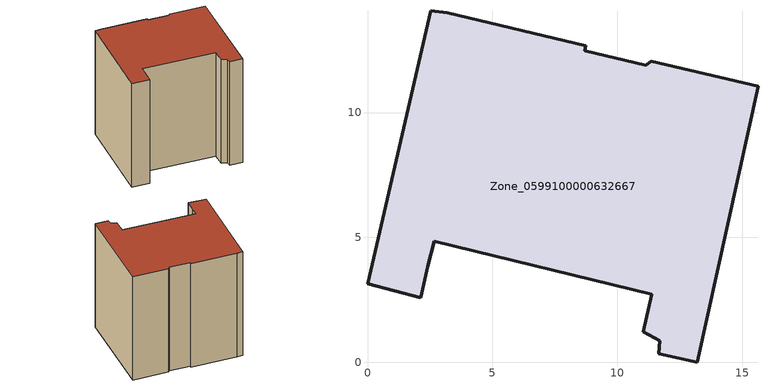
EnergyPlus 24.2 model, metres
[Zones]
Zone_0599100000632667
 floor ground (C_G): 0,3.15 2.53,14.08 3.19,14 8.73,12.68 8.69,12.47 11.14,11.9 11.35,12.06 15.63,11.04 13.19,0 11.66,0.34 11.7,0.87 11.05,1.22 11.38,2.72 2.68,4.85 2.42,3.84 2.14,2.59 z0
 wall outside (C_F): 0,3.15 2.14,2.59 2.42,3.84 2.68,4.85 11.38,2.72 11.05,1.22 11.7,0.87 11.66,0.34 13.19,0 15.63,11.04 11.35,12.06 11.14,11.9 8.69,12.47 8.73,12.68 3.19,14 2.53,14.08 0,3.15 z0:14.4
 roof outside (C_R): 2.53,14.08 0,3.15 2.14,2.59 2.42,3.84 2.68,4.85 11.38,2.72 11.05,1.22 11.7,0.87 11.66,0.34 13.19,0 15.63,11.04 11.35,12.06 11.14,11.9 8.69,12.47 8.73,12.68 3.19,14 z14.4
[BUILDING]
Pand.0599100000632667: North Axis=0; Terrain=City; Loads Convergence Tolerance Value=0.04; Temperature Convergence Tolerance Value=0.4; Solar Distribution=FullExterior; Maximum Number of Warmup Days=25; Minimum Number of Warmup Days=1
[Site:Location]
Rotterdam.The.Hague.AP_ZH_NLD Design_Conditions: Latitude=51.96; Longitude=4.45; Time Zone=1; Elevation=-4.5
[SITE:GROUNDTEMPERATURE:BUILDINGSURFACE]
18, 18, 18, 18, 18, 18, 18, 18, 18, 18, 18, 18
[MATERIAL] Thermal Absorptance=0.9; Solar Absorptance=0.7; Visible Absorptance=0.7
Name | Roughness | Thickness | Conductivity | Density | Specific Heat
G.TI.1946 | MediumSmooth | 0.15 | 1 | 540 | 1210
F.TI.1946 | Rough | 0.3 | 0.857143 | 1920 | 840
R.TI.1946 | MediumRough | 0.2 | 0.1 | 1500 | 1000
[CONSTRUCTION]
C_G: G.TI.1946
C_F: F.TI.1946
C_R: R.TI.1946
[ZONE]
Zone_0599100000632667: Type=1; Multiplier=1; Ceiling Height=Autocalculate; Volume=Autocalculate; Floor Area=autocalculate; Part of Total Floor Area=Yes
[ZONEINFILTRATION:DESIGNFLOWRATE]
Infil_Zone_0599100000632667: Zone or ZoneList or Space or SpaceList=Zone_0599100000632667; Schedule=AlwaysOn; Design Flow Rate Calculation Method=Flow/Area; Flow Rate per Floor Area=0.003; Constant Term Coefficient=1; Temperature Term Coefficient=0; Velocity Term Coefficient=0; Velocity Squared Term Coefficient=0
[HVACTEMPLATE:ZONE:IDEALLOADSAIRSYSTEM]
Zone_0599100000632667: Maximum Heating Supply Air Temperature=50; Minimum Cooling Supply Air Temperature=13; Maximum Heating Supply Air Humidity Ratio=0.0156; Minimum Cooling Supply Air Humidity Ratio=0.0077; Heating Limit=NoLimit; Cooling Limit=NoLimit; Dehumidification Control Type=ConstantSensibleHeatRatio; Cooling Sensible Heat Ratio=0.7; Dehumidification Setpoint=60; Humidification Control Type=None; Humidification Setpoint=30; Outdoor Air Method=None; Outdoor Air Flow Rate per Person=0.00944; Outdoor Air Flow Rate per Zone Floor Area=0; Outdoor Air Flow Rate per Zone=0; Demand Controlled Ventilation Type=None; Outdoor Air Economizer Type=NoEconomizer; Heat Recovery Type=None; Sensible Heat Recovery Effectiveness=0.7; Latent Heat Recovery Effectiveness=0.65
[ZONECONTROL:THERMOSTAT]
ThermostatControl_Zone_0599100000632667: Zone or ZoneList=Zone_0599100000632667; Control Type Schedule=DualSetpointControlType; Control 1=Thermostat_Zone_0599100000632667; Temperature Difference Between Cutout And Setpoint=0
[THERMOSTATSETPOINT:DUALSETPOINT]
Thermostat_Zone_0599100000632667: Heating Setpoint Temperature Schedule=HeatingSetpoint_Zone_0599100000632667; Cooling Setpoint Temperature Schedule=CoolingSetpoint_Zone_0599100000632667
[SCHEDULE:COMPACT]
HeatingSetpoint_Zone_0599100000632667: Through: 12/31, For: AllDays, Until: 24:00, 21
CoolingSetpoint_Zone_0599100000632667: Through: 12/31, For: AllDays, Until: 24:00, 24
DualSetpointControlType: Through: 12/31, For: AllDays, Until: 24:00, 4
AlwaysOn: Through: 12/31, For: AllDays, Until: 24:00, 1
